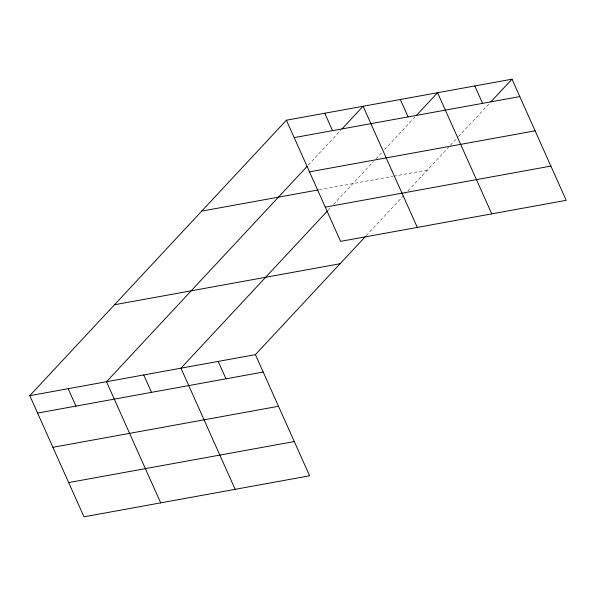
<?xml version="1.0" encoding="UTF-8"?>
<svg xmlns="http://www.w3.org/2000/svg" width="596" height="596" viewBox="0 0 596 596"><rect width="100%" height="100%" fill="white"/><g stroke="black" fill="none" stroke-linecap="round" stroke-linejoin="round"><path stroke-width="0.45" stroke-dasharray="2.98 2.23" d="M308.318 165.077L340.689 130.323M327.956 210.381L330.445 207.706M333.559 204.361L373.424 161.568M375.92 158.894L382.14 152.211M384.636 149.536L415.144 116.786M366.257 235.644L405.518 193.499M408.014 190.824L448.497 147.361M450.367 145.357L457.84 137.333M458.466 136.663L489.592 103.25M319.285 189.737L392.831 176.356M393.74 176.192L427.332 170.084"/><path stroke-width="0.89" d="M365.639 236.314L255.408 354.642L309.6 475.787L83.991 516.814L29.8 395.67L286.4 120.213L512.009 79.186L566.2 200.33L340.592 241.358L286.4 120.213M307.067 166.418L106.505 381.723L160.696 502.868M341.94 128.989L363.106 106.259L417.297 227.411M327.331 211.051L180.96 368.179L235.152 489.331M416.388 115.445L437.561 92.723L491.752 213.867M490.836 101.909L512.009 79.186M294.186 137.616L519.794 96.589M309.495 171.849L535.111 130.822M201.724 211.111L318.376 189.9M325.274 207.125L550.883 166.098M114.477 304.765L340.085 263.737M29.8 395.67L255.408 354.642M37.585 413.073L263.194 372.046M52.902 447.305L278.511 406.278M68.674 482.581L294.29 441.554M474.781 85.951L482.566 103.361M400.333 99.495L408.118 116.898M324.753 113.24L332.538 130.643M218.181 361.414L225.966 378.818M143.733 374.951L151.518 392.354M68.153 388.696L75.938 406.1"/></g></svg>
